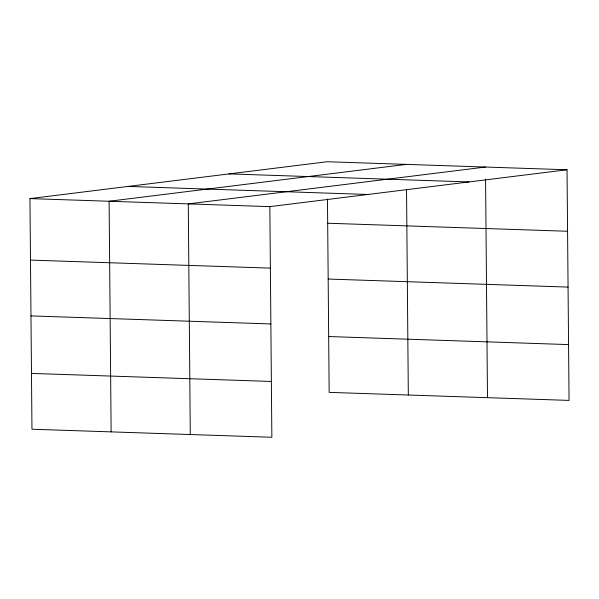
<?xml version="1.0" encoding="UTF-8"?>
<svg xmlns="http://www.w3.org/2000/svg" width="599" height="599" viewBox="0 0 599 599"><rect width="100%" height="100%" fill="white"/><g stroke="black" fill="none" stroke-linecap="round" stroke-linejoin="round"><path stroke-width="0.9" d="M567.036 169.772L269.842 206.633L271.856 437.263L31.964 429.228L29.95 198.598L327.144 161.737L567.036 169.772L569.05 400.402L329.158 392.367L327.473 199.003M406.309 164.388L109.115 201.249L111.129 431.879M485.475 167.039L188.281 203.9L190.287 434.53M229.073 173.897L468.965 181.939M128.029 186.431L367.913 194.473M29.95 198.598L269.842 206.633M327.683 223.232L567.575 231.266M30.489 260.093L270.374 268.127M328.17 279.044L568.062 287.086M30.976 315.905L270.86 323.947M328.671 336.548L568.563 344.59M31.477 373.409L271.362 381.451M485.579 179.153L487.489 397.669M406.534 189.546L408.323 395.018"/></g></svg>
